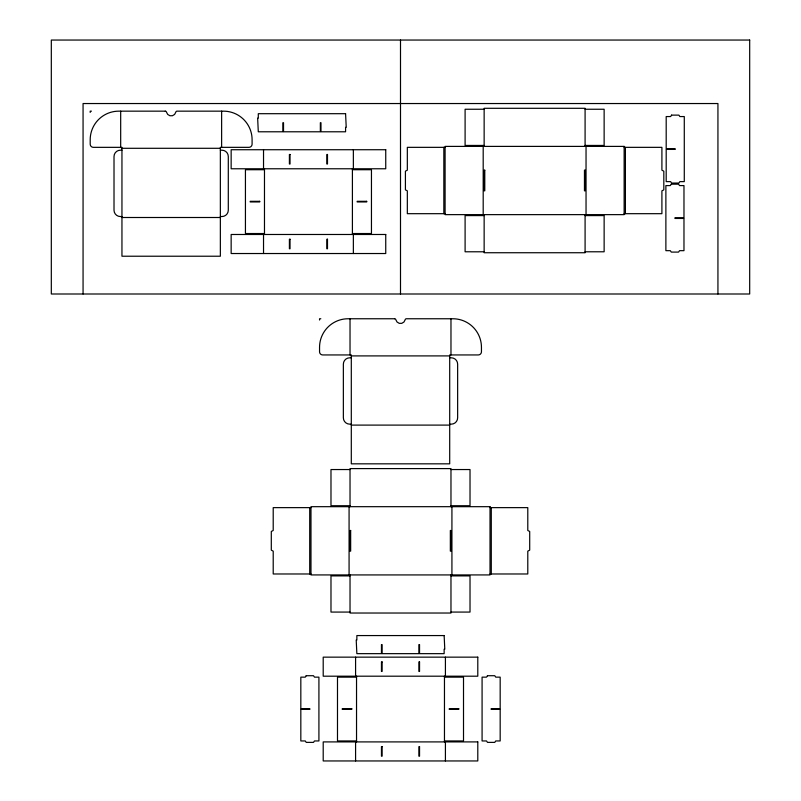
<?xml version="1.0" encoding="UTF-8"?>
<svg xmlns="http://www.w3.org/2000/svg" width="801" height="801" viewBox="0 0 801 801"><rect width="100%" height="100%" fill="white"/><g stroke="black" fill="none" stroke-linecap="round" stroke-linejoin="round"><path stroke-width="1.2" d="M484.144 109.246L465.101 109.246L465.101 145.442L484.144 145.442M585.09 109.246L604.134 109.246L604.134 145.442L585.09 145.442M91.474 111.159L90.203 111.159L90.203 112.43M445.096 147.344L407.329 147.344L407.329 170.202L405.416 171.154L405.416 189.877L407.329 190.828L407.329 213.687L445.096 213.687M624.139 147.344L661.906 147.344L661.906 170.202L663.819 171.154L663.819 189.877L661.906 190.828L661.906 213.687L624.139 213.687M121.952 148.295L220.355 148.295M121.952 150.198L120.36 150.198A6.348 6.348 0 0 0 114.012 156.545L114.012 210.192A6.348 6.348 0 0 0 120.36 216.54L121.952 216.54M220.355 150.198L221.937 150.198A6.348 6.348 0 0 1 228.295 156.545L228.295 210.192A6.348 6.348 0 0 1 221.937 216.54L220.355 216.54M264.48 169.722L245.436 169.722L245.436 233.532L264.48 233.532M352.41 169.722L371.454 169.722L371.454 233.532L352.41 233.532M484.144 215.589L465.101 215.589L465.101 251.784L484.144 251.784M585.09 215.589L604.134 215.589L604.134 251.784L585.09 251.784M121.952 217.502L220.355 217.502M320.821 318.758L319.549 318.758L319.549 320.03M351.299 355.904L449.701 355.904M351.299 357.807L349.707 357.807A6.348 6.348 0 0 0 343.359 364.155L343.359 417.802A6.348 6.348 0 0 0 349.707 424.15L351.299 424.15M449.701 357.807L451.293 357.807A6.348 6.348 0 0 1 457.641 364.155L457.641 417.802A6.348 6.348 0 0 1 451.293 424.15L449.701 424.15M351.299 425.101L449.701 425.101M350.027 469.546L330.983 469.546L330.983 505.731L350.027 505.731M450.973 469.546L470.017 469.546L470.017 505.731L450.973 505.731M310.978 507.634L273.211 507.634L273.211 530.492L271.299 531.443L271.299 550.167L273.211 551.128L273.211 573.977L310.978 573.977M490.022 507.634L527.789 507.634L527.789 530.492L529.701 531.443L529.701 550.167L527.789 551.128L527.789 573.977L490.022 573.977M350.027 575.889L330.983 575.889L330.983 612.074L350.027 612.074M450.973 575.889L470.017 575.889L470.017 612.074L450.973 612.074M356.535 677.145L337.491 677.145L337.491 740.955L356.535 740.955M444.465 677.145L463.509 677.145L463.509 740.955L444.465 740.955M717.936 293.997L717.936 103.539L83.064 103.539L83.064 293.997M625.401 147.344L625.401 213.687M586.042 146.393L586.042 214.638M585.09 146.393L585.09 108.295L484.144 108.295L484.144 146.393M585.09 214.638L585.09 252.736L484.144 252.736L484.144 214.638M491.283 507.634L491.283 573.977M483.193 146.393L483.193 214.638M451.924 506.683L451.924 574.928M450.973 318.758L450.973 354.943M450.973 506.683L450.973 468.595L350.027 468.595L350.027 506.683M450.973 574.928L450.973 613.025L350.027 613.025L350.027 574.928M445.416 657.15L445.416 676.194M445.416 741.906L445.416 760.95M444.465 676.194L444.465 741.906M443.834 147.344L443.834 213.687M400.5 40.05L400.5 293.997M356.535 676.194L356.535 741.906M355.584 657.15L355.584 676.194M355.584 741.906L355.584 760.95M353.361 149.727L353.361 168.771M353.361 234.483L353.361 253.527M352.41 168.771L352.41 234.483M350.027 318.758L350.027 354.943M349.076 506.683L349.076 574.928M309.717 507.634L309.717 573.977M264.48 168.771L264.48 234.483M263.529 149.727L263.529 168.771M263.529 234.483L263.529 253.527M221.627 111.159L221.627 147.344M120.681 111.159L120.681 147.344M671.588 115.124L670.637 116.556L666.192 116.556L666.192 148.776L675.243 148.776L675.243 149.407L666.192 149.407L666.192 181.627L670.637 181.627L671.588 183.059L678.888 183.059L679.849 181.627L684.284 181.627L684.284 116.556L679.849 116.556L678.888 115.124L671.588 115.124M671.278 184.17L670.317 185.592L665.881 185.592L665.881 250.673L670.317 250.673L671.278 252.095L678.577 252.095L679.528 250.673L683.974 250.673L683.974 218.453L674.923 218.453L674.923 217.812L683.974 217.812L683.974 185.592L679.528 185.592L678.577 184.17L671.278 184.17M306.222 675.714L305.271 677.145L300.826 677.145L300.826 708.735L309.867 708.735L309.867 709.366L300.826 709.366L300.826 740.955L305.271 740.955L306.222 742.377L313.521 742.377L314.473 740.955L318.918 740.955L318.918 677.145L314.473 677.145L313.521 675.714L306.222 675.714M487.479 675.714L486.527 677.145L482.082 677.145L482.082 740.955L486.527 740.955L487.479 742.377L494.778 742.377L495.729 740.955L500.174 740.955L500.174 709.366L491.133 709.366L491.133 708.735L500.174 708.735L500.174 677.145L495.729 677.145L494.778 675.714L487.479 675.714M749.686 40.05L51.314 40.05L51.314 293.997L749.686 293.997L749.686 40.05M165.256 111.159L118.778 111.159A28.566 28.566 0 0 0 90.203 139.724L90.203 144.17A3.174 3.174 0 0 0 93.377 147.344L121.952 147.344L121.952 256.22L220.355 256.22L220.355 147.344L248.921 147.344A3.174 3.174 0 0 0 252.095 144.17L252.095 139.724A28.566 28.566 0 0 0 223.529 111.159L177.051 111.159A1.272 1.272 0 0 0 175.809 112.16A4.766 4.766 0 0 1 166.498 112.16A1.272 1.272 0 0 0 165.256 111.159M345.581 113.692L258.292 113.692L258.292 118.137L257.652 118.137L258.292 131.785L282.893 131.785L282.893 122.743L283.524 122.743L283.524 131.785L320.35 131.785L320.35 122.743L320.981 122.743L320.981 131.785L345.581 131.785L345.581 127.349L346.222 127.349L345.581 113.692M624.139 146.393L445.096 146.393L445.096 214.638L624.139 214.638L624.139 146.393M385.742 149.727L231.149 149.727L231.149 168.771L385.742 168.771L385.742 149.727M290.032 154.483L289.401 154.483L289.401 164.005L290.032 164.005L290.032 154.483M327.489 154.483L326.858 154.483L326.858 164.005L327.489 164.005L327.489 154.483M484.775 170.202L484.144 170.202L484.144 190.828L484.775 190.828L484.775 170.202M585.09 170.202L584.46 170.202L584.46 190.828L585.09 190.828L585.09 170.202M259.714 201.311L250.192 201.311L250.192 201.942L259.714 201.942L259.714 201.311M366.698 201.311L357.166 201.311L357.166 201.942L366.698 201.942L366.698 201.311M385.742 234.483L231.149 234.483L231.149 253.527L385.742 253.527L385.742 234.483M290.032 239.239L289.401 239.239L289.401 248.761L290.032 248.761L290.032 239.239M327.489 239.239L326.858 239.239L326.858 248.761L327.489 248.761L327.489 239.239M394.603 318.758L348.125 318.758A28.566 28.566 0 0 0 319.549 347.334L319.549 351.769A3.174 3.174 0 0 0 322.723 354.943L351.299 354.943L351.299 463.829L449.701 463.829L449.701 354.943L478.277 354.943A3.174 3.174 0 0 0 481.451 351.769L481.451 347.334A28.566 28.566 0 0 0 452.875 318.758L406.397 318.758A1.272 1.272 0 0 0 405.156 319.759A4.766 4.766 0 0 1 395.844 319.759A1.272 1.272 0 0 0 394.603 318.758M490.022 506.683L310.978 506.683L310.978 574.928L490.022 574.928L490.022 506.683M350.658 530.492L350.027 530.492L350.027 551.128L350.658 551.128L350.658 530.492M450.973 530.492L450.342 530.492L450.342 551.128L450.973 551.128L450.973 530.492M444.144 635.563L356.856 635.563L356.856 640.009L356.215 640.009L356.856 653.656L381.456 653.656L381.456 644.605L382.087 644.605L382.087 653.656L418.913 653.656L418.913 644.605L419.544 644.605L419.544 653.656L444.144 653.656L444.144 649.21L444.785 649.21L444.144 635.563M477.796 657.15L323.204 657.15L323.204 676.194L477.796 676.194L477.796 657.15M382.087 661.906L381.456 661.906L381.456 671.428L382.087 671.428L382.087 661.906M419.544 661.906L418.913 661.906L418.913 671.428L419.544 671.428L419.544 661.906M351.769 708.735L342.247 708.735L342.247 709.366L351.769 709.366L351.769 708.735M458.753 708.735L449.231 708.735L449.231 709.366L458.753 709.366L458.753 708.735M477.796 741.906L323.204 741.906L323.204 760.95L477.796 760.95L477.796 741.906M382.087 746.662L381.456 746.662L381.456 756.184L382.087 756.184L382.087 746.662M419.544 746.662L418.913 746.662L418.913 756.184L419.544 756.184L419.544 746.662"/></g></svg>
